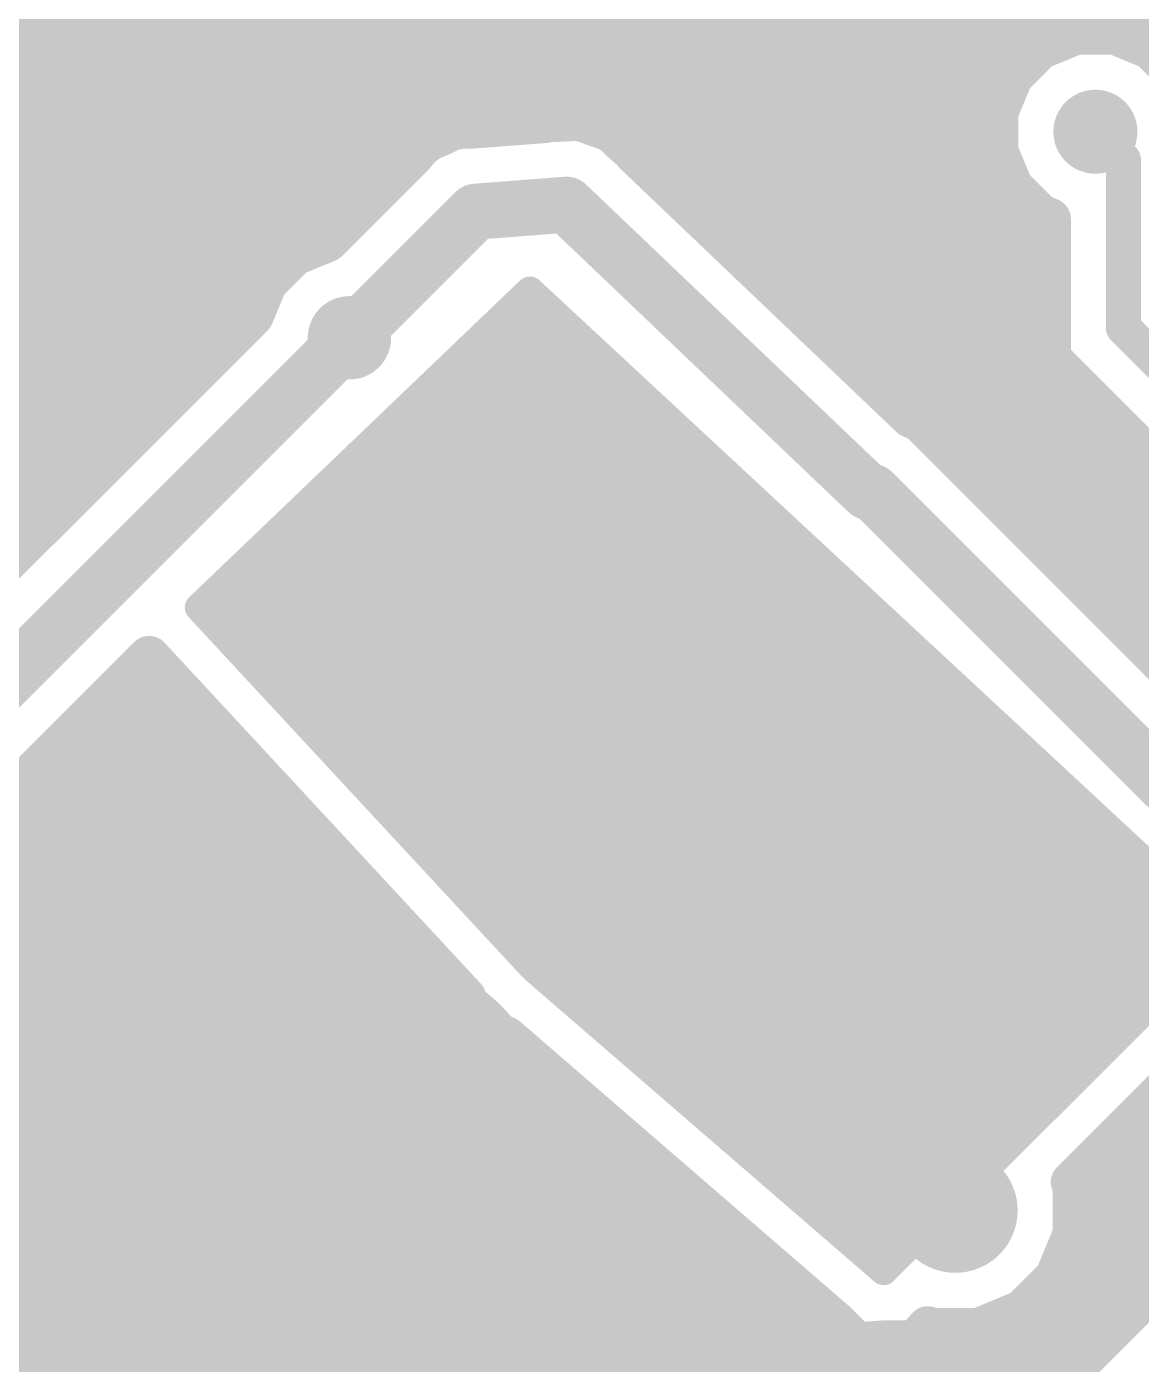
# Model space of a CAD drawing. Extents: x 0 to 81, y 1 to 51.1.
# Drawn here: x 35.63 to 43.72, y 28.45 to 38.15 of the extents above; entities that cross this region are included whole.
import ezdxf

# ---------------------------------------------------------------- set-up
doc = ezdxf.new("R2010")
doc.units = 0
doc.layers.add('16', color=175, linetype='CONTINUOUS')
doc.layers.add('18', color=82, linetype='CONTINUOUS')

# ---------------------------------------------------------------- blocks, each defined once
blk = doc.blocks.new('ROUNDV')
at = {"const_width": 0.5}
blk.add_lwpolyline([(0, -0.25, 1), (0, 0.25, 1), (0, -0.25)], format="xyb", dxfattribs=at)

msp = doc.modelspace()

# ---------------------------------------------------------------- linework, layer by layer
at = {"layer": '16'}
for points, const_width in [([(28.5262, 38.1), (46.5273, 38.1)], 0.3048), ([(43.2417, 38.1), (42.9803, 37.9917)], 0.3048), ([(43.5247, 38.1), (43.2417, 38.1)], 0.3048), ([(43.7861, 37.9917), (43.5247, 38.1)], 0.3048), ([(42.9803, 37.9917), (42.7803, 37.7917)], 0.3048), ([(43.9861, 37.7917), (43.7861, 37.9917)], 0.3048), ([(28.7218, 37.7952), (42.7838, 37.7952)], 0.3048), ([(42.7803, 37.7917), (42.672, 37.5303)], 0.3048), ([(28.9342, 37.4904), (42.672, 37.4904)], 0.3048), ([(42.672, 37.5303), (42.672, 37.2473)], 0.3048), ([(38.7211, 37.4073), (38.6339, 37.363)], 0.3048), ([(38.7452, 37.4092), (38.7211, 37.4073)], 0.3048), ([(38.7675, 37.4184), (38.7452, 37.4092)], 0.3048), ([(38.8654, 37.4184), (38.7675, 37.4184)], 0.3048), ([(39.3982, 37.4594), (38.8654, 37.4184)], 0.3048), ([(39.4135, 37.4661), (39.3982, 37.4594)], 0.3048), ([(39.5186, 37.4686), (39.4135, 37.4661)], 0.3048), ([(39.6233, 37.4767), (39.5186, 37.4686)], 0.3048), ([(39.6392, 37.4715), (39.6233, 37.4767)], 0.3048), ([(39.6559, 37.4719), (39.6392, 37.4715)], 0.3048), ([(39.754, 37.434), (39.6559, 37.4719)], 0.3048), ([(39.8539, 37.4014), (39.754, 37.434)], 0.3048), ([(39.8665, 37.3905), (39.8539, 37.4014)], 0.3048), ([(39.8821, 37.3845), (39.8665, 37.3905)], 0.3048), ([(38.5049, 37.2976), (38.4412, 37.2233)], 0.3048), ([(38.5264, 37.3085), (38.5049, 37.2976)], 0.3048), ([(38.5435, 37.3256), (38.5264, 37.3085)], 0.3048), ([(38.6339, 37.363), (38.5435, 37.3256)], 0.3048), ([(39.9582, 37.3119), (39.8821, 37.3845)], 0.3048), ([(40.038, 37.2435), (39.9582, 37.3119)], 0.3048), ([(43.3832, 37.3888), (43.5864, 37.1856)], 0.254), ([(38.4412, 37.2233), (37.8124, 36.5945)], 0.3048), ([(40.0455, 37.2286), (40.038, 37.2435)], 0.3048), ([(42.0474, 35.3199), (40.0455, 37.2286)], 0.3048), ([(42.672, 37.2473), (42.7803, 36.9859)], 0.3048), ([(29.319, 37.1856), (38.4035, 37.1856)], 0.3048), ([(40.0907, 37.1856), (42.6976, 37.1856)], 0.3048), ([(43.5864, 37.1856), (43.5864, 36.068)], 0.254), ([(38.8888, 36.8088), (39.5492, 36.8596)], 0.4064), ([(39.5492, 36.8596), (41.7336, 34.7768)], 0.4064), ([(42.7803, 36.9859), (42.9803, 36.7859)], 0.3048), ([(29.4132, 36.8808), (38.0987, 36.8808)], 0.3048), ([(37.9744, 35.8944), (38.8888, 36.8088)], 0.4064), ([(40.4103, 36.8808), (42.8854, 36.8808)], 0.3048), ([(42.9803, 36.7859), (43.053, 36.7558)], 0.3048), ([(43.053, 36.7558), (43.053, 35.7455)], 0.3048), ([(29.3721, 36.576), (37.7678, 36.576)], 0.3048), ([(37.8124, 36.5945), (37.5729, 36.4953)], 0.3048), ([(40.73, 36.576), (43.053, 36.576)], 0.3048), ([(37.5729, 36.4953), (37.3735, 36.2959)], 0.3048), ([(29.2354, 36.2712), (37.3633, 36.2712)], 0.3048), ([(37.3735, 36.2959), (37.2743, 36.0564)], 0.3048), ([(41.0497, 36.2712), (43.053, 36.2712)], 0.3048), ([(36.8822, 33.9386), (39.2825, 36.2373)], 0.2032), ([(39.2825, 36.2373), (44.299, 31.5764)], 0.2032), ([(37.2743, 36.0564), (30.0215, 28.8036)], 0.3048), ([(39.2118, 36.1696), (39.3554, 36.1696)], 0.2032), ([(43.5864, 36.068), (43.5864, 35.9664)], 0.254), ([(29.2354, 35.9664), (37.1843, 35.9664)], 0.3048), ([(37.9744, 35.8944), (30.274, 28.194)], 0.4064), ([(41.3693, 35.9664), (43.053, 35.9664)], 0.3048), ([(43.5864, 35.9664), (45.72, 33.8328)], 0.254), ([(38.9996, 35.9664), (39.5741, 35.9664)], 0.2032), ([(43.053, 35.7455), (43.3655, 35.433)], 0.3048), ([(29.2354, 35.6616), (36.8795, 35.6616)], 0.3048), ([(38.7874, 35.7632), (39.7928, 35.7632)], 0.2032), ([(41.689, 35.6616), (43.1369, 35.6616)], 0.3048), ([(38.5753, 35.56), (40.0115, 35.56)], 0.2032), ([(29.2354, 35.3568), (36.5747, 35.3568)], 0.3048), ([(42.0087, 35.3568), (43.4417, 35.3568)], 0.3048), ([(43.3655, 35.433), (43.3655, 35.433)], 0.3048), ([(43.3655, 35.433), (45.1866, 33.6119)], 0.3048), ([(38.3631, 35.3568), (40.2302, 35.3568)], 0.2032), ([(39.6, 35.2975), (39.6, 34.98)], 0.4064), ([(42.1109, 35.2936), (42.0474, 35.3199)], 0.3048), ([(44.135, 33.2695), (42.1109, 35.2936)], 0.3048), ([(38.1509, 35.1536), (40.4489, 35.1536)], 0.2032), ([(29.2354, 35.052), (36.2699, 35.052)], 0.3048), ([(39.6, 34.98), (39.9175, 34.6625)], 0.4064), ([(42.3525, 35.052), (43.7465, 35.052)], 0.3048), ([(37.9387, 34.9504), (40.6676, 34.9504)], 0.2032), ([(41.7336, 34.7768), (41.7656, 34.7768)], 0.4064), ([(41.7656, 34.7768), (43.8912, 32.6512)], 0.4064), ([(29.2354, 34.7472), (35.9651, 34.7472)], 0.3048), ([(37.7265, 34.7472), (40.8863, 34.7472)], 0.2032), ([(42.6573, 34.7472), (44.0513, 34.7472)], 0.3048), ([(40.235, 34.6625), (39.9175, 34.6625)], 0.254), ([(43.1052, 31.0811), (40.235, 34.6625)], 0.254), ([(37.5144, 34.544), (41.105, 34.544)], 0.2032), ([(29.2354, 34.4424), (35.6603, 34.4424)], 0.3048), ([(42.9621, 34.4424), (44.3561, 34.4424)], 0.3048), ([(37.3022, 34.3408), (41.3237, 34.3408)], 0.2032), ([(37.568, 33.964), (37.8996, 33.6324)], 0.6096), ([(43.2669, 34.1376), (44.6609, 34.1376)], 0.3048), ([(37.09, 34.1376), (41.5424, 34.1376)], 0.2032), ([(39.3079, 31.3224), (36.8822, 33.9386)], 0.2032), ([(36.8861, 33.9344), (41.7611, 33.9344)], 0.2032), ([(37.6964, 33.6324), (37.8996, 33.6324)], 0.8128), ([(43.5717, 33.8328), (44.9657, 33.8328)], 0.3048), ([(37.8996, 33.6324), (38.1776, 33.3544)], 0.6096), ([(37.0745, 33.7312), (41.9798, 33.7312)], 0.2032), ([(30.7908, 27.8487), (36.522, 33.5799)], 0.3048), ([(36.4701, 33.528), (36.5701, 33.528)], 0.3048), ([(36.522, 33.5799), (38.8141, 31.1078)], 0.3048), ([(37.2629, 33.528), (42.1985, 33.528)], 0.2032), ([(36.1653, 33.2232), (36.8528, 33.2232)], 0.3048), ([(37.4513, 33.3248), (42.4172, 33.3248)], 0.2032), ([(37.6397, 33.1216), (42.6359, 33.1216)], 0.2032), ([(35.8605, 32.9184), (37.1354, 32.9184)], 0.3048), ([(37.8281, 32.9184), (42.8546, 32.9184)], 0.2032), ([(38.0165, 32.7152), (43.0733, 32.7152)], 0.2032), ([(43.8912, 32.6512), (44.5008, 32.6512)], 0.4064), ([(35.5557, 32.6136), (37.418, 32.6136)], 0.3048), ([(38.2049, 32.512), (43.292, 32.512)], 0.2032), ([(35.2509, 32.3088), (37.7006, 32.3088)], 0.3048), ([(38.3933, 32.3088), (43.5107, 32.3088)], 0.2032), ([(38.5817, 32.1056), (43.7294, 32.1056)], 0.2032), ([(34.9461, 32.004), (37.9832, 32.004)], 0.3048), ([(38.7701, 31.9024), (43.9481, 31.9024)], 0.2032), ([(34.6413, 31.6992), (38.2658, 31.6992)], 0.3048), ([(38.9585, 31.6992), (44.1668, 31.6992)], 0.2032), ([(44.299, 31.5764), (41.8479, 29.1253)], 0.2032), ([(34.3365, 31.3944), (38.5484, 31.3944)], 0.3048), ([(39.1469, 31.496), (44.2186, 31.496)], 0.2032), ([(41.8479, 29.1253), (39.3079, 31.3224)], 0.2032), ([(39.3421, 31.2928), (44.0154, 31.2928)], 0.2032), ([(34.0317, 31.0896), (38.8154, 31.0896)], 0.3048), ([(38.8141, 31.1078), (38.8164, 31.0759)], 0.3048), ([(42.9401, 31.043), (42.775, 30.8525)], 0.4064), ([(38.8164, 31.0759), (38.9544, 30.9565)], 0.3048), ([(39.577, 31.0896), (43.8122, 31.0896)], 0.2032), ([(43.2118, 29.7708), (44.5171, 31.0761)], 0.3048), ([(38.9544, 30.9565), (39.0784, 30.8227)], 0.3048), ([(39.0784, 30.8227), (39.1105, 30.8215)], 0.3048), ([(39.1105, 30.8215), (41.5017, 28.7531)], 0.3048), ([(39.8119, 30.8864), (43.609, 30.8864)], 0.2032), ([(33.7269, 30.7848), (39.1529, 30.7848)], 0.3048), ([(40.0469, 30.6832), (43.4058, 30.6832)], 0.2032), ([(33.4221, 30.48), (39.5053, 30.48)], 0.3048), ([(40.2818, 30.48), (43.2026, 30.48)], 0.2032), ([(40.5167, 30.2768), (42.9994, 30.2768)], 0.2032), ([(33.1173, 30.1752), (39.8576, 30.1752)], 0.3048), ([(42.0624, 29.718), (41.91, 29.8704)], 0.8128), ([(43.6162, 30.1752), (44.8366, 30.1752)], 0.3048), ([(40.7516, 30.0736), (42.7962, 30.0736)], 0.2032), ([(42.3672, 29.5656), (42.0624, 29.718)], 0.8128), ([(44.8056, 30.0019), (42.8829, 28.0792)], 0.3048), ([(32.8125, 29.8704), (40.21, 29.8704)], 0.3048), ([(43.3114, 29.8704), (44.6741, 29.8704)], 0.3048), ([(40.9865, 29.8704), (42.593, 29.8704)], 0.2032), ([(43.226, 29.7364), (43.2118, 29.7708)], 0.3048), ([(43.226, 29.3948), (43.226, 29.7364)], 0.3048), ([(32.5077, 29.5656), (40.5624, 29.5656)], 0.3048), ([(41.2214, 29.6672), (42.3898, 29.6672)], 0.2032), ([(43.226, 29.5656), (44.3693, 29.5656)], 0.3048), ([(41.4563, 29.464), (42.1866, 29.464)], 0.2032), ([(43.0953, 29.0791), (43.226, 29.3948)], 0.3048), ([(32.2029, 29.2608), (40.9147, 29.2608)], 0.3048), ([(43.1705, 29.2608), (44.0645, 29.2608)], 0.3048), ([(41.6913, 29.2608), (41.9834, 29.2608)], 0.2032), ([(42.8537, 28.8375), (43.0953, 29.0791)], 0.3048), ([(31.8981, 28.956), (41.2671, 28.956)], 0.3048), ([(42.9721, 28.956), (43.7597, 28.956)], 0.3048), ([(42.538, 28.7068), (42.8537, 28.8375)], 0.3048), ([(41.5017, 28.7531), (41.6375, 28.6173)], 0.3048), ([(42.0944, 28.6338), (42.1678, 28.7186)], 0.3048), ([(42.1678, 28.7186), (42.1964, 28.7068)], 0.3048), ([(42.1964, 28.7068), (42.538, 28.7068)], 0.3048), ([(31.5933, 28.6512), (41.6036, 28.6512)], 0.3048), ([(41.6375, 28.6173), (41.6587, 28.6173)], 0.3048), ([(41.6587, 28.6173), (41.6747, 28.6034)], 0.3048), ([(41.6747, 28.6034), (41.8663, 28.6173)], 0.3048), ([(41.8663, 28.6173), (42.0583, 28.6173)], 0.3048), ([(42.0583, 28.6173), (42.0733, 28.6323)], 0.3048), ([(42.0733, 28.6323), (42.0944, 28.6338)], 0.3048), ([(42.1095, 28.6512), (43.4549, 28.6512)], 0.3048), ([(31.2885, 28.3464), (43.1501, 28.3464)], 0.3048)]:
    msp.add_lwpolyline(points, dxfattribs=dict(at, const_width=const_width))
for points, const_width in [([(43.2417, 38.1762, 1), (43.2417, 38.0238)], 0.1524), ([(43.2709, 38.0296, 1), (43.2126, 38.1704)], 0.1524), ([(43.5538, 38.1704, 1), (43.4955, 38.0296)], 0.1524), ([(43.5247, 38.0238, 1), (43.5247, 38.1762)], 0.1524), ([(42.9512, 38.0621, 1), (43.0095, 37.9213)], 0.1524), ([(43.0342, 37.9378, 1), (42.9265, 38.0456)], 0.1524), ([(43.8399, 38.0456, 1), (43.7322, 37.9378)], 0.1524), ([(43.7569, 37.9213, 1), (43.8152, 38.0621)], 0.1524), ([(42.8507, 37.7625, 1), (42.7099, 37.8208)], 0.1524), ([(42.7838, 37.719, 1), (42.7838, 37.8714)], 0.1524), ([(42.7264, 37.8455, 1), (42.8342, 37.7378)], 0.1524), ([(42.7482, 37.5303, 1), (42.5958, 37.5303)], 0.1524), ([(42.672, 37.4142, 1), (42.672, 37.5666)], 0.1524), ([(38.7153, 37.4833, 1), (38.727, 37.3313)], 0.1524), ([(38.7161, 37.4795, 1), (38.7744, 37.3388)], 0.1524), ([(38.7556, 37.3393, 1), (38.6867, 37.4753)], 0.1524), ([(38.7675, 37.4946, 1), (38.7675, 37.3422)], 0.1524), ([(38.7967, 37.348, 1), (38.7384, 37.4888)], 0.1524), ([(38.7511, 37.3332, 1), (38.7394, 37.4851)], 0.1524), ([(38.8596, 37.4944, 1), (38.8712, 37.3424)], 0.1524), ([(38.8654, 37.3422, 1), (38.8654, 37.4946)], 0.1524), ([(39.3674, 37.5291, 1), (39.429, 37.3897)], 0.1524), ([(39.4117, 37.5423, 1), (39.4153, 37.39)], 0.1524), ([(39.4443, 37.3965, 1), (39.3826, 37.5358)], 0.1524), ([(39.404, 37.3834, 1), (39.3923, 37.5354)], 0.1524), ([(39.5127, 37.5446, 1), (39.5244, 37.3927)], 0.1524), ([(39.5204, 37.3925, 1), (39.5167, 37.5448)], 0.1524), ([(39.647, 37.5491, 1), (39.5997, 37.4043)], 0.1524), ([(39.6374, 37.5477, 1), (39.641, 37.3953)], 0.1524), ([(39.6834, 37.543, 1), (39.6284, 37.4008)], 0.1524), ([(39.6155, 37.3991, 1), (39.6629, 37.5439)], 0.1524), ([(39.6292, 37.4007, 1), (39.6175, 37.5527)], 0.1524), ([(39.6577, 37.3957, 1), (39.6541, 37.5481)], 0.1524), ([(39.7776, 37.5064, 1), (39.7303, 37.3616)], 0.1524), ([(39.7265, 37.3629, 1), (39.7814, 37.5051)], 0.1524), ([(39.9035, 37.4592, 1), (39.8043, 37.3435)], 0.1524), ([(39.894, 37.4616, 1), (39.8391, 37.3194)], 0.1524), ([(39.8302, 37.3289, 1), (39.8775, 37.4738)], 0.1524), ([(42.6016, 37.5594, 1), (42.7424, 37.5011)], 0.1524), ([(38.4704, 37.3655, 1), (38.5393, 37.2296)], 0.1524), ([(38.5627, 37.248, 1), (38.447, 37.3472)], 0.1524), ([(38.5143, 37.396, 1), (38.5726, 37.2552)], 0.1524), ([(38.5974, 37.2717, 1), (38.4896, 37.3795)], 0.1524), ([(38.5609, 37.2406, 1), (38.4919, 37.3765)], 0.1524), ([(38.5994, 37.431, 1), (38.6684, 37.2951)], 0.1524), ([(38.6631, 37.2926, 1), (38.6047, 37.4334)], 0.1524), ([(39.9347, 37.4396, 1), (39.8295, 37.3293)], 0.1524), ([(39.8169, 37.3326, 1), (39.9161, 37.4483)], 0.1524), ([(39.8546, 37.3134, 1), (39.9096, 37.4555)], 0.1524), ([(40.0078, 37.3698, 1), (39.9086, 37.2541)], 0.1524), ([(39.9056, 37.2568, 1), (40.0108, 37.3671)], 0.1524), ([(43.4281, 37.4337, 1), (43.3383, 37.3439)], 0.127), ([(38.3833, 37.2729, 1), (38.4991, 37.1737)], 0.1524), ([(38.4951, 37.1694, 1), (38.3873, 37.2772)], 0.1524), ([(38.4725, 37.3624, 1), (38.5803, 37.2546)], 0.1524), ([(40.1059, 37.278, 1), (39.97, 37.2091)], 0.1524), ([(40.0981, 37.2838, 1), (39.993, 37.1735)], 0.1524), ([(39.9884, 37.1857, 1), (40.0876, 37.3014)], 0.1524), ([(42.7424, 37.2765, 1), (42.6016, 37.2182)], 0.1524), ([(38.4035, 37.1094, 1), (38.4035, 37.2618)], 0.1524), ([(39.9776, 37.1942, 1), (40.1135, 37.2631)], 0.1524), ([(40.0907, 37.2618, 1), (40.0907, 37.1094)], 0.1524), ([(42.5958, 37.2473, 1), (42.7482, 37.2473)], 0.1524), ([(42.6976, 37.1094, 1), (42.6976, 37.2618)], 0.1524), ([(43.6499, 37.1856, 1), (43.5229, 37.1856)], 0.127), ([(43.5415, 37.1407, 1), (43.6313, 37.2305)], 0.127), ([(39.6193, 36.9331, 1), (39.4791, 36.7861)], 0.2032), ([(39.557, 36.7583, 1), (39.5414, 36.9609)], 0.2032), ([(42.8342, 37.0398, 1), (42.7264, 36.9321)], 0.1524), ([(42.7099, 36.9568, 1), (42.8507, 37.0151)], 0.1524), ([(38.0987, 36.8046, 1), (38.0987, 36.957)], 0.1524), ([(38.881, 36.9101, 1), (38.8966, 36.7075)], 0.2032), ([(38.9606, 36.737, 1), (38.817, 36.8806)], 0.2032), ([(40.4103, 36.957, 1), (40.4103, 36.8046)], 0.1524), ([(42.8854, 36.8046, 1), (42.8854, 36.957)], 0.1524), ([(43.0095, 36.8563, 1), (42.9512, 36.7155)], 0.1524), ([(42.9265, 36.732, 1), (43.0342, 36.8398)], 0.1524), ([(43.1292, 36.7558, 1), (42.9768, 36.7558)], 0.1524), ([(43.0238, 36.6854, 1), (43.0822, 36.8262)], 0.1524), ([(37.7585, 36.6484, 1), (37.8663, 36.5406)], 0.1524), ([(37.7678, 36.4998, 1), (37.7678, 36.6522)], 0.1524), ([(37.8415, 36.5241, 1), (37.7832, 36.6649)], 0.1524), ([(40.73, 36.6522, 1), (40.73, 36.4998)], 0.1524), ([(43.053, 36.4998, 1), (43.053, 36.6522)], 0.1524), ([(37.5437, 36.5657, 1), (37.6021, 36.4249)], 0.1524), ([(37.6268, 36.4414, 1), (37.519, 36.5492)], 0.1524), ([(37.3196, 36.3498, 1), (37.4274, 36.242)], 0.1524), ([(37.4439, 36.2667, 1), (37.3031, 36.3251)], 0.1524), ([(37.3633, 36.195, 1), (37.3633, 36.3474)], 0.1524), ([(41.0497, 36.3474, 1), (41.0497, 36.195)], 0.1524), ([(43.053, 36.195, 1), (43.053, 36.3474)], 0.1524), ([(39.3171, 36.2745, 1), (39.2479, 36.2001)], 0.1016), ([(39.3176, 36.2006, 1), (39.2474, 36.274)], 0.1016), ([(37.3282, 36.0025, 1), (37.2204, 36.1103)], 0.1524), ([(39.2118, 36.2204, 1), (39.2118, 36.1188)], 0.1016), ([(39.3554, 36.1188, 1), (39.3554, 36.2204)], 0.1016), ([(43.6499, 36.068, 1), (43.5229, 36.068)], 0.127), ([(37.1843, 35.8902, 1), (37.1843, 36.0426)], 0.1524), ([(37.2039, 36.0856, 1), (37.3447, 36.0273)], 0.1524), ([(38.0462, 35.8226, 1), (37.9026, 35.9662)], 0.2032), ([(41.3693, 36.0426, 1), (41.3693, 35.8902)], 0.1524), ([(43.053, 35.8902, 1), (43.053, 36.0426)], 0.1524), ([(43.5229, 36.068, 1), (43.6499, 36.068)], 0.127), ([(43.6313, 36.0113, 1), (43.5415, 35.9215)], 0.127), ([(37.9026, 35.9662, 1), (38.0462, 35.8226)], 0.2032), ([(38.9996, 36.0172, 1), (38.9996, 35.9156)], 0.1016), ([(39.5741, 35.9156, 1), (39.5741, 36.0172)], 0.1016), ([(43.5229, 35.9664, 1), (43.6499, 35.9664)], 0.127), ([(43.1069, 35.7993, 1), (42.9991, 35.6916)], 0.1524), ([(36.8795, 35.5854, 1), (36.8795, 35.7378)], 0.1524), ([(38.7874, 35.814, 1), (38.7874, 35.7124)], 0.1016), ([(39.7928, 35.7124, 1), (39.7928, 35.814)], 0.1016), ([(41.689, 35.7378, 1), (41.689, 35.5854)], 0.1524), ([(42.9768, 35.7455, 1), (43.1292, 35.7455)], 0.1524), ([(43.1369, 35.5854, 1), (43.1369, 35.7378)], 0.1524), ([(38.5753, 35.6108, 1), (38.5753, 35.5092)], 0.1016), ([(40.0115, 35.5092, 1), (40.0115, 35.6108)], 0.1016), ([(36.5747, 35.2806, 1), (36.5747, 35.433)], 0.1524), ([(42.0087, 35.433, 1), (42.0087, 35.2806)], 0.1524), ([(43.3655, 35.5092, 1), (43.3655, 35.3568)], 0.1524), ([(43.4193, 35.4869, 1), (43.3116, 35.3791)], 0.1524), ([(43.3116, 35.3791, 1), (43.4193, 35.4869)], 0.1524), ([(43.3655, 35.3568, 1), (43.3655, 35.5092)], 0.1524), ([(43.4417, 35.2806, 1), (43.4417, 35.433)], 0.1524), ([(38.3631, 35.4076, 1), (38.3631, 35.306)], 0.1016), ([(39.7016, 35.2975, 1), (39.4984, 35.2975)], 0.2032), ([(40.2302, 35.306, 1), (40.2302, 35.4076)], 0.1016), ([(42.0765, 35.3903, 1), (42.0182, 35.2495)], 0.1524), ([(41.9948, 35.2648, 1), (42.1, 35.3751)], 0.1524), ([(42.1648, 35.3475, 1), (42.057, 35.2397)], 0.1524), ([(42.0818, 35.2232, 1), (42.1401, 35.364)], 0.1524), ([(38.1509, 35.2044, 1), (38.1509, 35.1028)], 0.1016), ([(40.4489, 35.1028, 1), (40.4489, 35.2044)], 0.1016), ([(36.2699, 34.9758, 1), (36.2699, 35.1282)], 0.1524), ([(39.6718, 35.0518, 1), (39.5282, 34.9082)], 0.2032), ([(42.3525, 35.1282, 1), (42.3525, 34.9758)], 0.1524), ([(43.7465, 34.9758, 1), (43.7465, 35.1282)], 0.1524), ([(37.9387, 35.0012, 1), (37.9387, 34.8996)], 0.1016), ([(39.4984, 34.98, 1), (39.7016, 34.98)], 0.2032), ([(40.6676, 34.8996, 1), (40.6676, 35.0012)], 0.1016), ([(41.7336, 34.8784, 1), (41.7336, 34.6752)], 0.2032), ([(41.6635, 34.7033, 1), (41.8037, 34.8503)], 0.2032), ([(41.8374, 34.8486, 1), (41.6938, 34.705)], 0.2032), ([(41.7656, 34.6752, 1), (41.7656, 34.8784)], 0.2032), ([(35.9651, 34.671, 1), (35.9651, 34.8234)], 0.1524), ([(37.7265, 34.798, 1), (37.7265, 34.6964)], 0.1016), ([(39.8457, 34.5907, 1), (39.9893, 34.7343)], 0.2032), ([(40.8863, 34.6964, 1), (40.8863, 34.798)], 0.1016), ([(42.6573, 34.8234, 1), (42.6573, 34.671)], 0.1524), ([(39.9175, 34.726, 1), (39.9175, 34.599)], 0.127), ([(40.2846, 34.7022, 1), (40.1854, 34.6228)], 0.127), ([(40.235, 34.599, 1), (40.235, 34.726)], 0.127), ([(37.5144, 34.5948, 1), (37.5144, 34.4932)], 0.1016), ([(41.105, 34.4932, 1), (41.105, 34.5948)], 0.1016), ([(35.6603, 34.3662, 1), (35.6603, 34.5186)], 0.1524), ([(42.9621, 34.5186, 1), (42.9621, 34.3662)], 0.1524), ([(37.3022, 34.3916, 1), (37.3022, 34.29)], 0.1016), ([(41.3237, 34.29, 1), (41.3237, 34.3916)], 0.1016), ([(37.6758, 34.0718, 1), (37.4602, 33.8562)], 0.3048), ([(43.2669, 34.2138, 1), (43.2669, 34.0614)], 0.1524), ([(37.09, 34.1884, 1), (37.09, 34.0868)], 0.1016), ([(41.5424, 34.0868, 1), (41.5424, 34.1884)], 0.1016), ([(36.9195, 33.9731, 1), (36.8449, 33.9041)], 0.1016), ([(36.8471, 33.9753, 1), (36.9173, 33.9019)], 0.1016), ([(36.8861, 33.9852, 1), (36.8861, 33.8836)], 0.1016), ([(37.6964, 33.8356, 1), (37.6964, 33.4292)], 0.4064), ([(37.8996, 33.4292, 1), (37.8996, 33.8356)], 0.4064), ([(41.7611, 33.8836, 1), (41.7611, 33.9852)], 0.1016), ([(43.5717, 33.909, 1), (43.5717, 33.7566)], 0.1524), ([(38.0074, 33.7402, 1), (37.7918, 33.5246)], 0.3048), ([(37.7918, 33.5246, 1), (38.0074, 33.7402)], 0.3048), ([(37.0745, 33.782, 1), (37.0745, 33.6804)], 0.1016), ([(41.9798, 33.6804, 1), (41.9798, 33.782)], 0.1016), ([(36.4701, 33.6042, 1), (36.4701, 33.4518)], 0.1524), ([(36.5779, 33.6317, 1), (36.4661, 33.5281)], 0.1524), ([(36.5759, 33.526, 1), (36.4681, 33.6338)], 0.1524), ([(36.5701, 33.4518, 1), (36.5701, 33.6042)], 0.1524), ([(37.2629, 33.5788, 1), (37.2629, 33.4772)], 0.1016), ([(38.0698, 33.2466, 1), (38.2854, 33.4622)], 0.3048), ([(42.1985, 33.4772, 1), (42.1985, 33.5788)], 0.1016), ([(36.1653, 33.2994, 1), (36.1653, 33.147)], 0.1524), ([(36.8528, 33.147, 1), (36.8528, 33.2994)], 0.1524), ([(37.4513, 33.3756, 1), (37.4513, 33.274)], 0.1016), ([(42.4172, 33.274, 1), (42.4172, 33.3756)], 0.1016), ([(37.6397, 33.1724, 1), (37.6397, 33.0708)], 0.1016), ([(42.6359, 33.0708, 1), (42.6359, 33.1724)], 0.1016), ([(35.8605, 32.9946, 1), (35.8605, 32.8422)], 0.1524), ([(37.1354, 32.8422, 1), (37.1354, 32.9946)], 0.1524), ([(37.8281, 32.9692, 1), (37.8281, 32.8676)], 0.1016), ([(42.8546, 32.8676, 1), (42.8546, 32.9692)], 0.1016), ([(38.0165, 32.766, 1), (38.0165, 32.6644)], 0.1016), ([(43.0733, 32.6644, 1), (43.0733, 32.766)], 0.1016), ([(43.8912, 32.7528, 1), (43.8912, 32.5496)], 0.2032), ([(37.418, 32.5374, 1), (37.418, 32.6898)], 0.1524), ([(38.2049, 32.5628, 1), (38.2049, 32.4612)], 0.1016), ([(43.292, 32.4612, 1), (43.292, 32.5628)], 0.1016), ([(37.7006, 32.2326, 1), (37.7006, 32.385)], 0.1524), ([(38.3933, 32.3596, 1), (38.3933, 32.258)], 0.1016), ([(43.5107, 32.258, 1), (43.5107, 32.3596)], 0.1016), ([(38.5817, 32.1564, 1), (38.5817, 32.0548)], 0.1016), ([(43.7294, 32.0548, 1), (43.7294, 32.1564)], 0.1016), ([(37.9832, 31.9278, 1), (37.9832, 32.0802)], 0.1524), ([(38.7701, 31.9532, 1), (38.7701, 31.8516)], 0.1016), ([(38.2658, 31.623, 1), (38.2658, 31.7754)], 0.1524), ([(38.9585, 31.75, 1), (38.9585, 31.6484)], 0.1016), ([(38.5484, 31.3182, 1), (38.5484, 31.4706)], 0.1524), ([(39.1469, 31.5468, 1), (39.1469, 31.4452)], 0.1016), ([(39.3411, 31.3608, 1), (39.2747, 31.284)], 0.1016), ([(39.2706, 31.2879, 1), (39.3452, 31.3569)], 0.1016), ([(39.3421, 31.3436, 1), (39.3421, 31.242)], 0.1016), ([(38.8901, 31.1133, 1), (38.7381, 31.1023)], 0.1524), ([(38.7582, 31.056, 1), (38.87, 31.1596)], 0.1524), ([(38.8154, 31.0134, 1), (38.8154, 31.1658)], 0.1524), ([(43.0169, 30.9765, 1), (42.8633, 31.1095)], 0.2032), ([(38.8663, 31.1335, 1), (38.7666, 31.0182)], 0.1524), ([(38.7404, 31.0704, 1), (38.8924, 31.0813)], 0.1524), ([(39.577, 31.1404, 1), (39.577, 31.0388)], 0.1016), ([(43.0556, 31.0414, 1), (43.1548, 31.1208)], 0.127), ([(39.0103, 31.0083, 1), (38.8985, 30.9047)], 0.1524), ([(38.9045, 30.8989, 1), (39.0042, 31.0141)], 0.1524), ([(39.0813, 30.8989, 1), (39.0756, 30.7466)], 0.1524), ([(39.0226, 30.7709, 1), (39.1343, 30.8745)], 0.1524), ([(39.1603, 30.8791, 1), (39.0606, 30.7639)], 0.1524), ([(39.1076, 30.7454, 1), (39.1133, 30.8976)], 0.1524), ([(39.8119, 30.9372, 1), (39.8119, 30.8356)], 0.1016), ([(42.6982, 30.919, 1), (42.8518, 30.786)], 0.2032), ([(43.609, 30.8356, 1), (43.609, 30.9372)], 0.1016), ([(39.1529, 30.7086, 1), (39.1529, 30.861)], 0.1524), ([(40.0469, 30.734, 1), (40.0469, 30.6324)], 0.1016), ([(43.4058, 30.6324, 1), (43.4058, 30.734)], 0.1016), ([(39.5053, 30.4038, 1), (39.5053, 30.5562)], 0.1524), ([(40.2818, 30.5308, 1), (40.2818, 30.4292)], 0.1016), ([(43.2026, 30.4292, 1), (43.2026, 30.5308)], 0.1016), ([(40.5167, 30.3276, 1), (40.5167, 30.226)], 0.1016), ([(42.9994, 30.226, 1), (42.9994, 30.3276)], 0.1016), ([(39.8576, 30.099, 1), (39.8576, 30.2514)], 0.1524), ([(42.0537, 30.0141, 1), (41.7663, 29.7267)], 0.4064), ([(43.6162, 30.2514, 1), (43.6162, 30.099)], 0.1524), ([(40.7516, 30.1244, 1), (40.7516, 30.0228)], 0.1016), ([(42.7962, 30.0228, 1), (42.7962, 30.1244)], 0.1016), ([(42.1533, 29.8997, 1), (41.9715, 29.5363)], 0.4064), ([(40.21, 29.7942, 1), (40.21, 29.9466)], 0.1524), ([(41.9187, 29.5743, 1), (42.2061, 29.8617)], 0.4064), ([(43.3114, 29.9466, 1), (43.3114, 29.7942)], 0.1524), ([(40.9865, 29.9212, 1), (40.9865, 29.8196)], 0.1016), ([(42.2763, 29.3839, 1), (42.4581, 29.7473)], 0.4064), ([(42.593, 29.8196, 1), (42.593, 29.9212)], 0.1016), ([(43.2822, 29.7999, 1), (43.1414, 29.7416)], 0.1524), ([(43.1579, 29.8246, 1), (43.2657, 29.7169)], 0.1524), ([(43.3022, 29.7364, 1), (43.1498, 29.7364)], 0.1524), ([(43.1556, 29.7073, 1), (43.2964, 29.7656)], 0.1524), ([(40.5624, 29.4894, 1), (40.5624, 29.6418)], 0.1524), ([(41.2214, 29.718, 1), (41.2214, 29.6164)], 0.1016), ([(42.3898, 29.6164, 1), (42.3898, 29.718)], 0.1016), ([(43.226, 29.6418, 1), (43.226, 29.4894)], 0.1524), ([(41.4563, 29.5148, 1), (41.4563, 29.4132)], 0.1016), ([(42.1866, 29.4132, 1), (42.1866, 29.5148)], 0.1016), ([(43.2964, 29.3656, 1), (43.1556, 29.4239)], 0.1524), ([(40.9147, 29.1846, 1), (40.9147, 29.337)], 0.1524), ([(43.1705, 29.337, 1), (43.1705, 29.1846)], 0.1524), ([(43.1498, 29.3948, 1), (43.3022, 29.3948)], 0.1524), ([(41.6913, 29.3116, 1), (41.6913, 29.21)], 0.1016), ([(41.9834, 29.21, 1), (41.9834, 29.3116)], 0.1016), ([(41.812, 29.1612, 1), (41.8838, 29.0894)], 0.1016), ([(41.8147, 29.0869, 1), (41.8811, 29.1637)], 0.1016), ([(43.1491, 29.0252, 1), (43.0414, 29.133)], 0.1524), ([(41.2671, 28.8798, 1), (41.2671, 29.0322)], 0.1524), ([(42.9721, 29.0322, 1), (42.9721, 28.8798)], 0.1524), ([(43.0249, 29.1083, 1), (43.1657, 29.05)], 0.1524), ([(43.7597, 28.8798, 1), (43.7597, 29.0322)], 0.1524), ([(42.7998, 28.8914, 1), (42.9076, 28.7837)], 0.1524), ([(42.8828, 28.7671, 1), (42.8245, 28.9079)], 0.1524), ([(41.5556, 28.807, 1), (41.4478, 28.6992)], 0.1524), ([(41.4518, 28.6955, 1), (41.5515, 28.8107)], 0.1524), ([(42.197, 28.789, 1), (42.1386, 28.6482)], 0.1524), ([(42.2254, 28.6688, 1), (42.1102, 28.7685)], 0.1524), ([(42.1964, 28.783, 1), (42.1964, 28.6306)], 0.1524), ([(42.1672, 28.6364, 1), (42.2255, 28.7772)], 0.1524), ([(42.5089, 28.7772, 1), (42.5672, 28.6364)], 0.1524), ([(42.538, 28.6306, 1), (42.538, 28.783)], 0.1524), ([(41.6375, 28.6935, 1), (41.6375, 28.5411)], 0.1524), ([(41.7085, 28.6749, 1), (41.6088, 28.5597)], 0.1524), ([(41.5836, 28.5634, 1), (41.6914, 28.6712)], 0.1524), ([(41.6692, 28.6794, 1), (41.6802, 28.5274)], 0.1524), ([(41.6036, 28.575, 1), (41.6036, 28.7274)], 0.1524), ([(41.6248, 28.5458, 1), (41.7246, 28.6611)], 0.1524), ([(41.6587, 28.5411, 1), (41.6587, 28.6935)], 0.1524), ([(41.8663, 28.6935, 1), (41.8663, 28.5411)], 0.1524), ([(41.8718, 28.5413, 1), (41.8607, 28.6933)], 0.1524), ([(42.0044, 28.6712, 1), (42.1122, 28.5634)], 0.1524), ([(42.0678, 28.7083, 1), (42.0788, 28.5563)], 0.1524), ([(42.0368, 28.6837, 1), (42.1521, 28.584)], 0.1524), ([(42.1272, 28.5784, 1), (42.0194, 28.6862)], 0.1524), ([(42.1095, 28.7274, 1), (42.1095, 28.575)], 0.1524), ([(42.0583, 28.5411, 1), (42.0583, 28.6935)], 0.1524), ([(42.1, 28.5578, 1), (42.0889, 28.7098)], 0.1524), ([(43.4549, 28.575, 1), (43.4549, 28.7274)], 0.1524), ([(43.1501, 28.2702, 1), (43.1501, 28.4226)], 0.1524)]:
    msp.add_lwpolyline(points, format="xyb", dxfattribs=dict(at, const_width=const_width))

# ---------------------------------------------------------------- block references
at = {"layer": '18'}
for p, xscale, yscale in [((43.3832, 37.3888), 0.6096, 0.6096), ((37.9744, 35.8944), 0.6048, 0.6048), ((39.6, 35.2975), 0.6048, 0.6048), ((42.9401, 31.043), 0.6048, 0.6048), ((42.3672, 29.5656), 0.9048, 0.9048)]:
    msp.add_blockref('ROUNDV', p, dxfattribs=dict(at, xscale=xscale, yscale=yscale))

doc.saveas('drawing.dxf')
